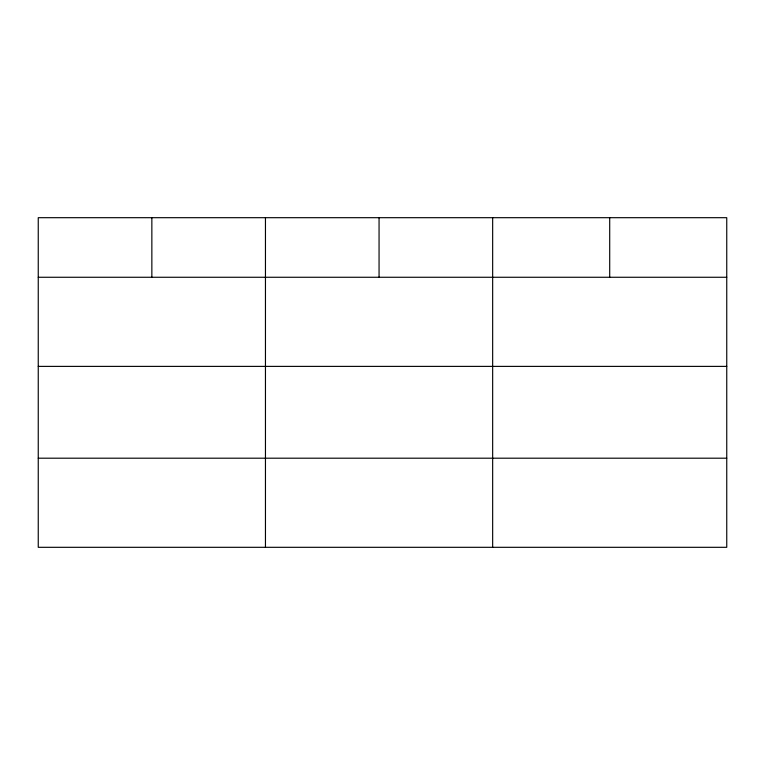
<?xml version="1.0" encoding="UTF-8"?>
<svg xmlns="http://www.w3.org/2000/svg" width="765" height="765" viewBox="0 0 765 765"><rect width="100%" height="100%" fill="white"/><g stroke="black" fill="none" stroke-linecap="round" stroke-linejoin="round"><path stroke-width="1.15" d="M726.75 366.387L726.75 217.69L38.25 217.69L38.25 547.31L726.75 547.31L726.75 366.387L38.25 366.387M38.25 277.265L726.75 277.265M38.25 458.197L726.75 458.197M609.705 217.69L609.705 277.265M492.66 217.69L492.66 547.31M379.058 217.69L379.058 277.265M265.455 217.69L265.455 547.31M151.853 217.69L151.853 277.265"/></g></svg>
